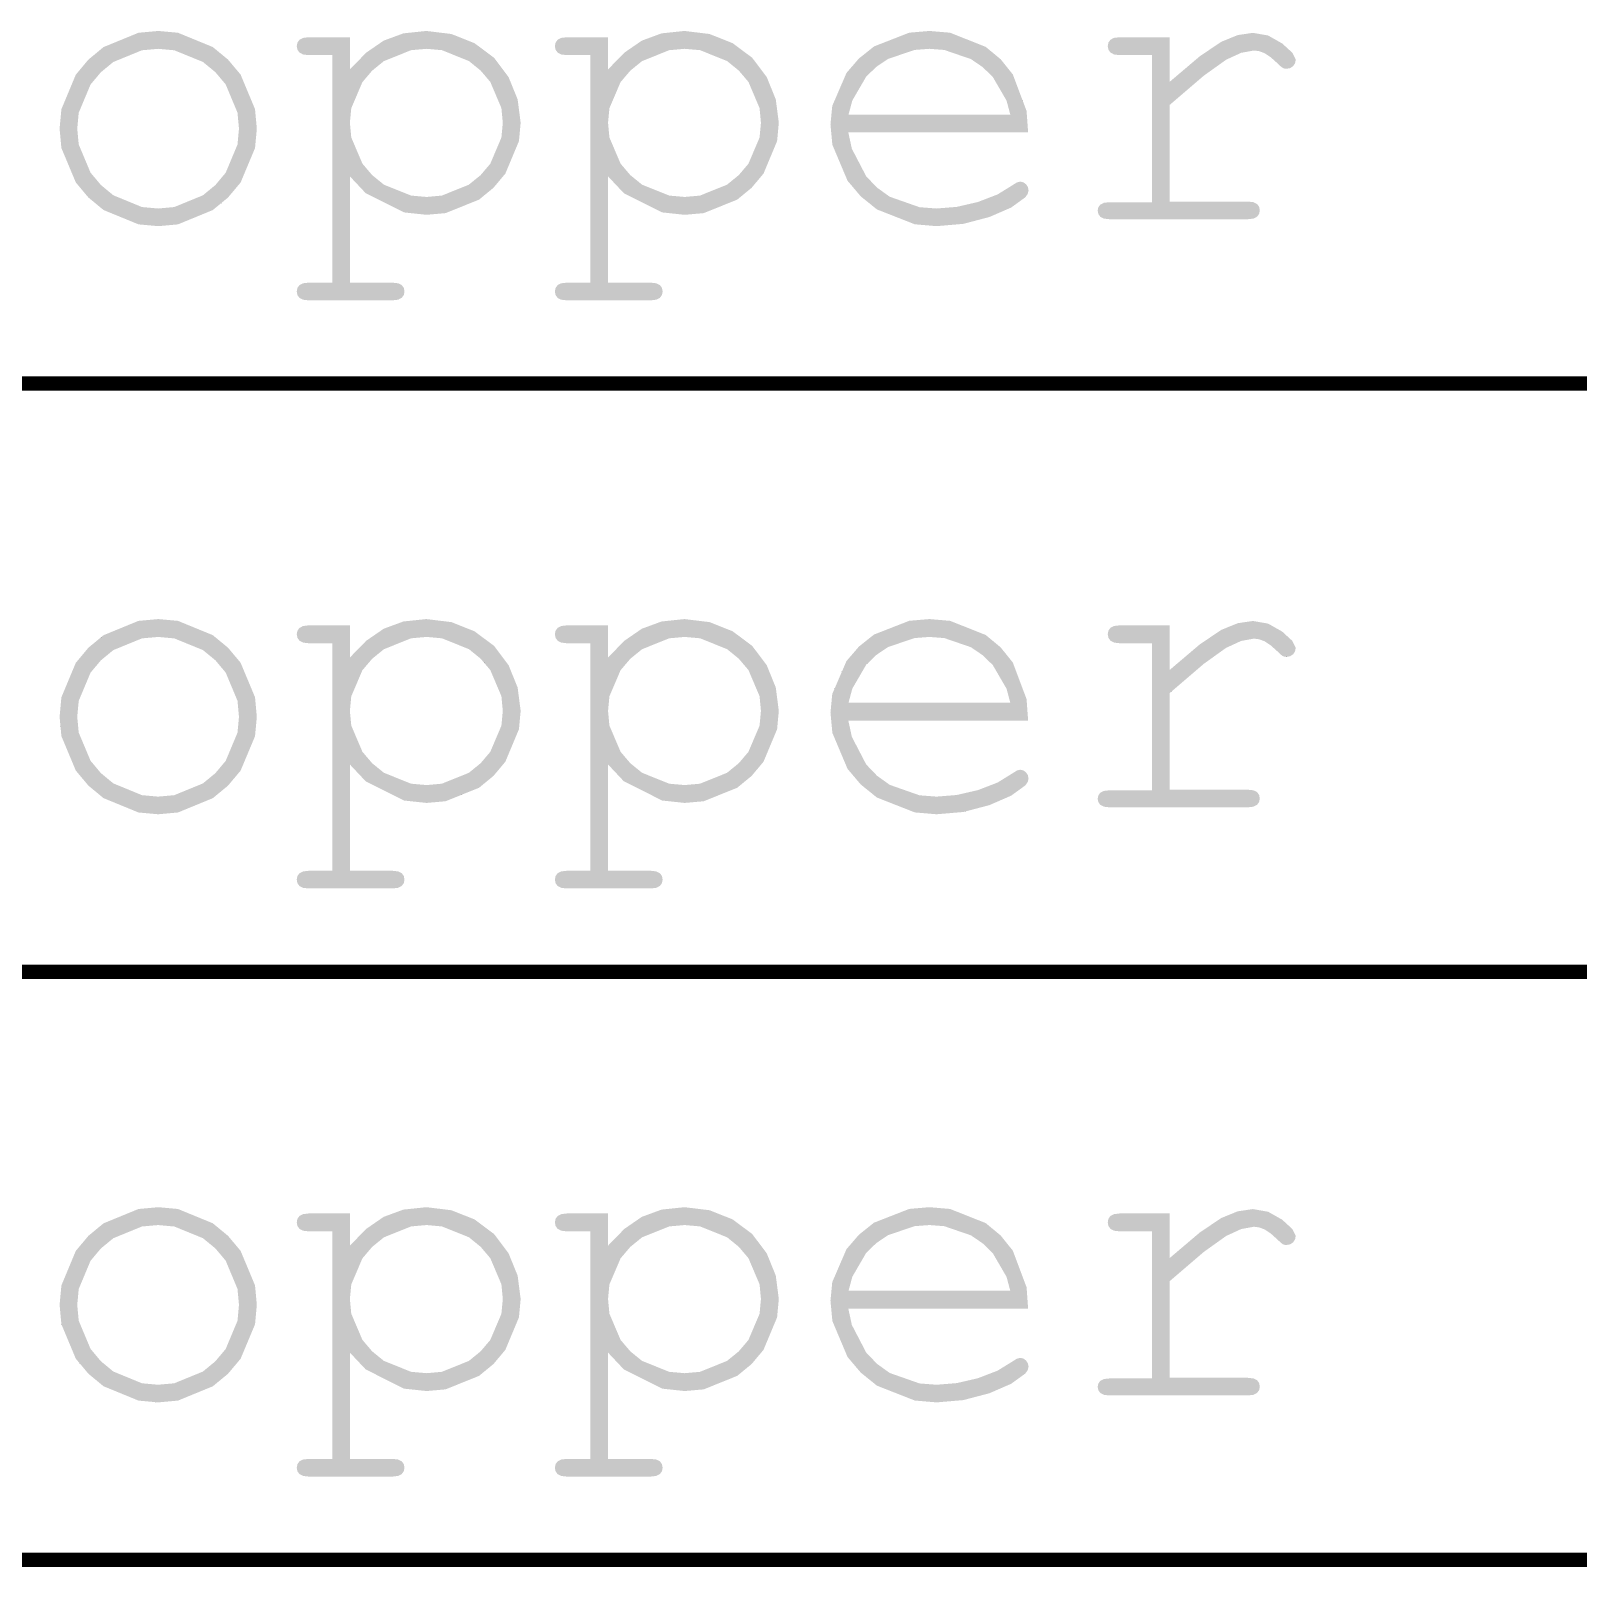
# Model space of a CAD drawing. Extents: x 0 to 13284, y 0 to 3969.
# Drawn here: x 11274.6 to 11699.4, y 2996.2 to 3417.8 of the extents above; entities that cross this region are included whole.
import ezdxf

# ---------------------------------------------------------------- set-up
doc = ezdxf.new("R2010")
doc.units = 0
doc.layers.add('DRILL_SYMBOLS', color=255, linetype='CONTINUOUS')

msp = doc.modelspace()

# ---------------------------------------------------------------- hatches: boundary and pattern name
at = {"layer": 'DRILL_SYMBOLS'}
for points in [[(11336.66378, 3391.005433), (11336.16815, 3385.670866), (11332.203268, 3376.212835), (11331.761732, 3391.005433), (11331.35622, 3395.392047), (11328.112244, 3403.14878), (11325.27374, 3406.518937), (11321.858543, 3409.319606), (11314.000866, 3412.520315), (11309.558386, 3412.920433), (11305.115906, 3412.518543), (11297.258228, 3409.303386), (11293.843031, 3406.490118), (11291.004528, 3403.110945), (11287.760551, 3395.368622), (11287.355039, 3391.005433), (11287.760551, 3386.665709), (11291.004528, 3378.937795), (11293.843031, 3375.549606), (11297.258228, 3372.72374), (11305.115906, 3369.494134), (11309.558386, 3369.090472), (11314.000866, 3369.492362), (11321.858543, 3372.70752), (11325.27374, 3375.520787), (11328.112244, 3378.899921), (11331.35622, 3386.642283), (11331.761732, 3391.005433), (11332.203268, 3376.212835), (11328.734016, 3372.089331), (11324.565472, 3368.658307), (11315.006496, 3364.737126), (11309.616063, 3364.247008), (11304.176969, 3364.738937), (11294.574724, 3368.674528), (11290.411614, 3372.118189), (11286.954961, 3376.250669), (11283.004488, 3385.694291), (11282.510669, 3391.005433), (11283.004488, 3396.341811), (11286.954961, 3405.814291), (11290.411614, 3409.950354), (11294.574724, 3413.394409), (11304.176969, 3417.330472), (11309.616063, 3417.82248), (11315.006496, 3417.332244), (11324.565472, 3413.41063), (11328.734016, 3409.979213), (11332.203268, 3405.852126), (11336.16815, 3396.365236)], [(11362.212047, 3416.092323), (11362.212047, 3407.268661), (11366.695945, 3411.867913), (11371.497047, 3415.169606), (11376.903701, 3417.159252), (11383.204291, 3417.82248), (11390.081535, 3416.98622), (11396.410945, 3414.477559), (11401.781535, 3410.476614), (11405.78248, 3405.163661), (11408.269528, 3399.043346), (11409.098583, 3392.620236), (11408.631772, 3387.590236), (11404.897598, 3378.66563), (11404.196535, 3392.620236), (11403.81626, 3396.651811), (11400.774094, 3403.817402), (11398.112244, 3406.951457), (11394.90248, 3409.562874), (11387.477323, 3412.547362), (11383.261969, 3412.920433), (11379.019528, 3412.545551), (11371.551142, 3409.546654), (11368.325157, 3406.922638), (11365.650669, 3403.779567), (11362.594094, 3396.628346), (11362.212047, 3392.620236), (11362.594094, 3388.58685), (11365.650669, 3381.406811), (11368.325157, 3378.260157), (11371.551142, 3375.636102), (11379.019528, 3372.637205), (11383.261969, 3372.262362), (11387.453898, 3372.635433), (11394.864646, 3375.619882), (11398.083386, 3378.231299), (11400.757874, 3381.368976), (11403.814449, 3388.563425), (11404.196535, 3392.620236), (11404.897598, 3378.66563), (11401.630157, 3374.771063), (11397.681496, 3371.528858), (11388.497402, 3367.823504), (11383.261969, 3367.360315), (11377.080354, 3368.019921), (11366.555394, 3373.29685), (11362.212047, 3377.914134), (11362.212047, 3348.733504), (11373.976929, 3348.733504), (11375.461929, 3348.567677), (11376.456772, 3348.070276), (11377.019055, 3347.298937), (11377.206496, 3346.311299), (11377.019055, 3345.359724), (11376.456772, 3344.581181), (11375.461929, 3344.062126), (11373.976929, 3343.889134), (11350.850827, 3343.889134), (11349.365827, 3344.054921), (11348.370984, 3344.552323), (11347.808701, 3345.323701), (11347.62126, 3346.311299), (11347.808701, 3347.298937), (11348.370984, 3348.070276), (11349.365827, 3348.567677), (11350.850827, 3348.733504), (11357.367677, 3348.733504), (11357.367677, 3411.190276), (11350.850827, 3411.190276), (11349.365827, 3411.363307), (11348.370984, 3411.882362), (11347.808701, 3412.675315), (11347.62126, 3413.670157), (11347.808701, 3414.621732), (11348.370984, 3415.400276), (11349.365827, 3415.919331), (11350.850827, 3416.092323)], [(11433.089724, 3416.092323), (11433.089724, 3407.268661), (11437.573622, 3411.867913), (11442.374724, 3415.169606), (11447.781378, 3417.159252), (11454.081969, 3417.82248), (11460.959213, 3416.98622), (11467.288622, 3414.477559), (11472.659213, 3410.476614), (11476.660157, 3405.163661), (11479.147205, 3399.043346), (11479.97622, 3392.620236), (11479.509449, 3387.590236), (11475.775276, 3378.66563), (11475.074213, 3392.620236), (11474.693937, 3396.651811), (11471.651772, 3403.817402), (11468.989921, 3406.951457), (11465.780157, 3409.562874), (11458.355, 3412.547362), (11454.139606, 3412.920433), (11449.897205, 3412.545551), (11442.428819, 3409.546654), (11439.202835, 3406.922638), (11436.528346, 3403.779567), (11433.471772, 3396.628346), (11433.089724, 3392.620236), (11433.471772, 3388.58685), (11436.528346, 3381.406811), (11439.202835, 3378.260157), (11442.428819, 3375.636102), (11449.897205, 3372.637205), (11454.139606, 3372.262362), (11458.331575, 3372.635433), (11465.742323, 3375.619882), (11468.961063, 3378.231299), (11471.635551, 3381.368976), (11474.692126, 3388.563425), (11475.074213, 3392.620236), (11475.775276, 3378.66563), (11472.507835, 3374.771063), (11468.559173, 3371.528858), (11459.375079, 3367.823504), (11454.139606, 3367.360315), (11447.958031, 3368.019921), (11437.433071, 3373.29685), (11433.089724, 3377.914134), (11433.089724, 3348.733504), (11444.854606, 3348.733504), (11446.339606, 3348.567677), (11447.334449, 3348.070276), (11447.896732, 3347.298937), (11448.084173, 3346.311299), (11447.896732, 3345.359724), (11447.334449, 3344.581181), (11446.339606, 3344.062126), (11444.854606, 3343.889134), (11421.728504, 3343.889134), (11420.243504, 3344.054921), (11419.248661, 3344.552323), (11418.686378, 3345.323701), (11418.498937, 3346.311299), (11418.686378, 3347.298937), (11419.248661, 3348.070276), (11420.243504, 3348.567677), (11421.728504, 3348.733504), (11428.245354, 3348.733504), (11428.245354, 3411.190276), (11421.728504, 3411.190276), (11420.243504, 3411.363307), (11419.248661, 3411.882362), (11418.686378, 3412.675315), (11418.498937, 3413.670157), (11418.686378, 3414.621732), (11419.248661, 3415.400276), (11420.243504, 3415.919331), (11421.728504, 3416.092323)], [(11548.431732, 3389.967362), (11499.065354, 3389.967362), (11500.03315, 3385.496063), (11503.969173, 3377.926732), (11506.937441, 3374.828701), (11510.435551, 3372.318228), (11518.610394, 3369.449094), (11523.287165, 3369.090472), (11528.837992, 3369.537402), (11534.648346, 3370.878268), (11540.040591, 3372.954409), (11544.337087, 3375.607283), (11545.360748, 3376.256063), (11546.240236, 3376.472362), (11547.105315, 3376.292126), (11547.855039, 3375.751457), (11548.374055, 3374.965669), (11548.547087, 3374.050157), (11548.316378, 3373.084173), (11547.624331, 3372.147008), (11543.782008, 3369.357165), (11537.791417, 3366.754764), (11530.633031, 3364.873937), (11523.287165, 3364.247008), (11517.316417, 3364.756969), (11506.92122, 3368.836732), (11502.496772, 3372.406535), (11498.850866, 3376.70122), (11494.684134, 3386.577402), (11494.163307, 3392.158858), (11494.651693, 3397.248307), (11498.558937, 3406.302677), (11501.977717, 3410.267559), (11506.117441, 3413.572835), (11515.791732, 3417.350276), (11521.326339, 3417.82248), (11527.003346, 3417.337677), (11536.778583, 3413.459291), (11540.876811, 3410.065709), (11544.225354, 3405.900787), (11543.529685, 3394.869409), (11542.515039, 3398.690118), (11538.723189, 3405.206929), (11535.945945, 3407.903031), (11532.729016, 3410.09815), (11525.419213, 3412.60685), (11521.326339, 3412.920433), (11517.235315, 3412.610433), (11509.939921, 3410.130591), (11506.735591, 3407.960709), (11503.967362, 3405.282638), (11500.161102, 3398.736969), (11499.123031, 3394.869409), (11543.529685, 3394.869409), (11544.225354, 3405.900787), (11548.002795, 3395.851614)], [(11587.302008, 3416.092323), (11587.302008, 3403.866063), (11595.570591, 3410.880315), (11601.460236, 3414.852402), (11605.980197, 3416.690669), (11610.139724, 3417.303425), (11614.313661, 3416.575315), (11618.184843, 3414.391024), (11620.974646, 3411.83189), (11621.904606, 3409.979213), (11621.72437, 3408.977165), (11621.183701, 3408.162559), (11620.369094, 3407.62189), (11619.367087, 3407.441693), (11618.833622, 3407.492126), (11618.386654, 3407.643543), (11617.809961, 3408.068858), (11616.887244, 3408.941142), (11614.998504, 3410.642402), (11613.369291, 3411.709331), (11611.884252, 3412.271614), (11610.428071, 3412.459055), (11606.931772, 3411.824685), (11602.786654, 3409.921535), (11596.680748, 3405.552953), (11587.302008, 3397.522283), (11587.302008, 3370.993583), (11608.75563, 3370.993583), (11610.283898, 3370.827795), (11611.29315, 3370.330394), (11611.855433, 3369.559016), (11612.042874, 3368.571417), (11611.855433, 3367.619843), (11611.29315, 3366.841299), (11610.283898, 3366.322244), (11608.75563, 3366.149252), (11570.750433, 3366.149252), (11569.265394, 3366.315039), (11568.270551, 3366.812441), (11567.708268, 3367.56937), (11567.520827, 3368.51374), (11567.701063, 3369.414843), (11568.241732, 3370.157362), (11569.229331, 3370.654764), (11570.750433, 3370.820591), (11582.457638, 3370.820591), (11582.457638, 3411.190276), (11573.518622, 3411.190276), (11572.033583, 3411.363307), (11571.03878, 3411.882362), (11570.476496, 3412.675315), (11570.289055, 3413.670157), (11570.469252, 3414.621732), (11571.009921, 3415.400276), (11571.997559, 3415.919331), (11573.518622, 3416.092323)], [(11336.66378, 3229.58811), (11336.16815, 3224.253543), (11332.203268, 3214.795512), (11331.761732, 3229.58811), (11331.35622, 3233.974724), (11328.112244, 3241.731457), (11325.27374, 3245.101614), (11321.858543, 3247.902283), (11314.000866, 3251.102992), (11309.558386, 3251.50311), (11305.115906, 3251.10122), (11297.258228, 3247.886063), (11293.843031, 3245.072795), (11291.004528, 3241.693622), (11287.760551, 3233.951299), (11287.355039, 3229.58811), (11287.760551, 3225.248386), (11291.004528, 3217.520472), (11293.843031, 3214.132283), (11297.258228, 3211.306417), (11305.115906, 3208.076811), (11309.558386, 3207.67315), (11314.000866, 3208.075039), (11321.858543, 3211.290197), (11325.27374, 3214.103465), (11328.112244, 3217.482598), (11331.35622, 3225.224961), (11331.761732, 3229.58811), (11332.203268, 3214.795512), (11328.734016, 3210.672008), (11324.565472, 3207.240984), (11315.006496, 3203.319803), (11309.616063, 3202.829685), (11304.176969, 3203.321614), (11294.574724, 3207.257205), (11290.411614, 3210.700866), (11286.954961, 3214.833346), (11283.004488, 3224.276969), (11282.510669, 3229.58811), (11283.004488, 3234.924488), (11286.954961, 3244.396969), (11290.411614, 3248.533031), (11294.574724, 3251.977087), (11304.176969, 3255.91315), (11309.616063, 3256.405157), (11315.006496, 3255.914921), (11324.565472, 3251.993307), (11328.734016, 3248.56189), (11332.203268, 3244.434803), (11336.16815, 3234.947913)], [(11362.212047, 3254.675), (11362.212047, 3245.851339), (11366.695945, 3250.450591), (11371.497047, 3253.752283), (11376.903701, 3255.741929), (11383.204291, 3256.405157), (11390.081535, 3255.568898), (11396.410945, 3253.060236), (11401.781535, 3249.059291), (11405.78248, 3243.746339), (11408.269528, 3237.626024), (11409.098583, 3231.202913), (11408.631772, 3226.172913), (11404.897598, 3217.248307), (11404.196535, 3231.202913), (11403.81626, 3235.234488), (11400.774094, 3242.400079), (11398.112244, 3245.534134), (11394.90248, 3248.145551), (11387.477323, 3251.130039), (11383.261969, 3251.50311), (11379.019528, 3251.128228), (11371.551142, 3248.129331), (11368.325157, 3245.505315), (11365.650669, 3242.362244), (11362.594094, 3235.211024), (11362.212047, 3231.202913), (11362.594094, 3227.169528), (11365.650669, 3219.989488), (11368.325157, 3216.842835), (11371.551142, 3214.21878), (11379.019528, 3211.219882), (11383.261969, 3210.845039), (11387.453898, 3211.21811), (11394.864646, 3214.202559), (11398.083386, 3216.813976), (11400.757874, 3219.951654), (11403.814449, 3227.146102), (11404.196535, 3231.202913), (11404.897598, 3217.248307), (11401.630157, 3213.35374), (11397.681496, 3210.111535), (11388.497402, 3206.406181), (11383.261969, 3205.942992), (11377.080354, 3206.602598), (11366.555394, 3211.879528), (11362.212047, 3216.496811), (11362.212047, 3187.316181), (11373.976929, 3187.316181), (11375.461929, 3187.150354), (11376.456772, 3186.652953), (11377.019055, 3185.881614), (11377.206496, 3184.893976), (11377.019055, 3183.942402), (11376.456772, 3183.163858), (11375.461929, 3182.644803), (11373.976929, 3182.471811), (11350.850827, 3182.471811), (11349.365827, 3182.637598), (11348.370984, 3183.135), (11347.808701, 3183.906378), (11347.62126, 3184.893976), (11347.808701, 3185.881614), (11348.370984, 3186.652953), (11349.365827, 3187.150354), (11350.850827, 3187.316181), (11357.367677, 3187.316181), (11357.367677, 3249.772953), (11350.850827, 3249.772953), (11349.365827, 3249.945984), (11348.370984, 3250.465039), (11347.808701, 3251.257992), (11347.62126, 3252.252835), (11347.808701, 3253.204409), (11348.370984, 3253.982953), (11349.365827, 3254.502008), (11350.850827, 3254.675)], [(11433.089724, 3254.675), (11433.089724, 3245.851339), (11437.573622, 3250.450591), (11442.374724, 3253.752283), (11447.781378, 3255.741929), (11454.081969, 3256.405157), (11460.959213, 3255.568898), (11467.288622, 3253.060236), (11472.659213, 3249.059291), (11476.660157, 3243.746339), (11479.147205, 3237.626024), (11479.97622, 3231.202913), (11479.509449, 3226.172913), (11475.775276, 3217.248307), (11475.074213, 3231.202913), (11474.693937, 3235.234488), (11471.651772, 3242.400079), (11468.989921, 3245.534134), (11465.780157, 3248.145551), (11458.355, 3251.130039), (11454.139606, 3251.50311), (11449.897205, 3251.128228), (11442.428819, 3248.129331), (11439.202835, 3245.505315), (11436.528346, 3242.362244), (11433.471772, 3235.211024), (11433.089724, 3231.202913), (11433.471772, 3227.169528), (11436.528346, 3219.989488), (11439.202835, 3216.842835), (11442.428819, 3214.21878), (11449.897205, 3211.219882), (11454.139606, 3210.845039), (11458.331575, 3211.21811), (11465.742323, 3214.202559), (11468.961063, 3216.813976), (11471.635551, 3219.951654), (11474.692126, 3227.146102), (11475.074213, 3231.202913), (11475.775276, 3217.248307), (11472.507835, 3213.35374), (11468.559173, 3210.111535), (11459.375079, 3206.406181), (11454.139606, 3205.942992), (11447.958031, 3206.602598), (11437.433071, 3211.879528), (11433.089724, 3216.496811), (11433.089724, 3187.316181), (11444.854606, 3187.316181), (11446.339606, 3187.150354), (11447.334449, 3186.652953), (11447.896732, 3185.881614), (11448.084173, 3184.893976), (11447.896732, 3183.942402), (11447.334449, 3183.163858), (11446.339606, 3182.644803), (11444.854606, 3182.471811), (11421.728504, 3182.471811), (11420.243504, 3182.637598), (11419.248661, 3183.135), (11418.686378, 3183.906378), (11418.498937, 3184.893976), (11418.686378, 3185.881614), (11419.248661, 3186.652953), (11420.243504, 3187.150354), (11421.728504, 3187.316181), (11428.245354, 3187.316181), (11428.245354, 3249.772953), (11421.728504, 3249.772953), (11420.243504, 3249.945984), (11419.248661, 3250.465039), (11418.686378, 3251.257992), (11418.498937, 3252.252835), (11418.686378, 3253.204409), (11419.248661, 3253.982953), (11420.243504, 3254.502008), (11421.728504, 3254.675)], [(11548.431732, 3228.550039), (11499.065354, 3228.550039), (11500.03315, 3224.07874), (11503.969173, 3216.509409), (11506.937441, 3213.411378), (11510.435551, 3210.900906), (11518.610394, 3208.031772), (11523.287165, 3207.67315), (11528.837992, 3208.120079), (11534.648346, 3209.460945), (11540.040591, 3211.537087), (11544.337087, 3214.189961), (11545.360748, 3214.83874), (11546.240236, 3215.055039), (11547.105315, 3214.874803), (11547.855039, 3214.334134), (11548.374055, 3213.548346), (11548.547087, 3212.632835), (11548.316378, 3211.66685), (11547.624331, 3210.729685), (11543.782008, 3207.939843), (11537.791417, 3205.337441), (11530.633031, 3203.456614), (11523.287165, 3202.829685), (11517.316417, 3203.339646), (11506.92122, 3207.419409), (11502.496772, 3210.989213), (11498.850866, 3215.283898), (11494.684134, 3225.160079), (11494.163307, 3230.741535), (11494.651693, 3235.830984), (11498.558937, 3244.885354), (11501.977717, 3248.850236), (11506.117441, 3252.155512), (11515.791732, 3255.932953), (11521.326339, 3256.405157), (11527.003346, 3255.920354), (11536.778583, 3252.041969), (11540.876811, 3248.648386), (11544.225354, 3244.483465), (11543.529685, 3233.452087), (11542.515039, 3237.272795), (11538.723189, 3243.789606), (11535.945945, 3246.485709), (11532.729016, 3248.680827), (11525.419213, 3251.189528), (11521.326339, 3251.50311), (11517.235315, 3251.19311), (11509.939921, 3248.713268), (11506.735591, 3246.543386), (11503.967362, 3243.865315), (11500.161102, 3237.319646), (11499.123031, 3233.452087), (11543.529685, 3233.452087), (11544.225354, 3244.483465), (11548.002795, 3234.434291)], [(11587.302008, 3254.675), (11587.302008, 3242.44874), (11595.570591, 3249.462992), (11601.460236, 3253.435079), (11605.980197, 3255.273346), (11610.139724, 3255.886102), (11614.313661, 3255.157992), (11618.184843, 3252.973701), (11620.974646, 3250.414567), (11621.904606, 3248.56189), (11621.72437, 3247.559843), (11621.183701, 3246.745236), (11620.369094, 3246.204567), (11619.367087, 3246.02437), (11618.833622, 3246.074803), (11618.386654, 3246.22622), (11617.809961, 3246.651535), (11616.887244, 3247.523819), (11614.998504, 3249.225079), (11613.369291, 3250.292008), (11611.884252, 3250.854291), (11610.428071, 3251.041732), (11606.931772, 3250.407362), (11602.786654, 3248.504213), (11596.680748, 3244.13563), (11587.302008, 3236.104961), (11587.302008, 3209.57626), (11608.75563, 3209.57626), (11610.283898, 3209.410472), (11611.29315, 3208.913071), (11611.855433, 3208.141693), (11612.042874, 3207.154094), (11611.855433, 3206.20252), (11611.29315, 3205.423976), (11610.283898, 3204.904921), (11608.75563, 3204.731929), (11570.750433, 3204.731929), (11569.265394, 3204.897717), (11568.270551, 3205.395118), (11567.708268, 3206.152047), (11567.520827, 3207.096417), (11567.701063, 3207.99752), (11568.241732, 3208.740039), (11569.229331, 3209.237441), (11570.750433, 3209.403268), (11582.457638, 3209.403268), (11582.457638, 3249.772953), (11573.518622, 3249.772953), (11572.033583, 3249.945984), (11571.03878, 3250.465039), (11570.476496, 3251.257992), (11570.289055, 3252.252835), (11570.469252, 3253.204409), (11571.009921, 3253.982953), (11571.997559, 3254.502008), (11573.518622, 3254.675)], [(11336.66378, 3068.170787), (11336.16815, 3062.83622), (11332.203268, 3053.378189), (11331.761732, 3068.170787), (11331.35622, 3072.557402), (11328.112244, 3080.314134), (11325.27374, 3083.684291), (11321.858543, 3086.484961), (11314.000866, 3089.685669), (11309.558386, 3090.085787), (11305.115906, 3089.683898), (11297.258228, 3086.46874), (11293.843031, 3083.655472), (11291.004528, 3080.276299), (11287.760551, 3072.533976), (11287.355039, 3068.170787), (11287.760551, 3063.831063), (11291.004528, 3056.10315), (11293.843031, 3052.714961), (11297.258228, 3049.889094), (11305.115906, 3046.659488), (11309.558386, 3046.255827), (11314.000866, 3046.657717), (11321.858543, 3049.872874), (11325.27374, 3052.686142), (11328.112244, 3056.065276), (11331.35622, 3063.807638), (11331.761732, 3068.170787), (11332.203268, 3053.378189), (11328.734016, 3049.254685), (11324.565472, 3045.823661), (11315.006496, 3041.90248), (11309.616063, 3041.412362), (11304.176969, 3041.904291), (11294.574724, 3045.839882), (11290.411614, 3049.283543), (11286.954961, 3053.416024), (11283.004488, 3062.859646), (11282.510669, 3068.170787), (11283.004488, 3073.507165), (11286.954961, 3082.979646), (11290.411614, 3087.115709), (11294.574724, 3090.559764), (11304.176969, 3094.495827), (11309.616063, 3094.987835), (11315.006496, 3094.497598), (11324.565472, 3090.575984), (11328.734016, 3087.144567), (11332.203268, 3083.01748), (11336.16815, 3073.530591)], [(11362.212047, 3093.257677), (11362.212047, 3084.434016), (11366.695945, 3089.033268), (11371.497047, 3092.334961), (11376.903701, 3094.324606), (11383.204291, 3094.987835), (11390.081535, 3094.151575), (11396.410945, 3091.642913), (11401.781535, 3087.641969), (11405.78248, 3082.329016), (11408.269528, 3076.208701), (11409.098583, 3069.785591), (11408.631772, 3064.755591), (11404.897598, 3055.830984), (11404.196535, 3069.785591), (11403.81626, 3073.817165), (11400.774094, 3080.982756), (11398.112244, 3084.116811), (11394.90248, 3086.728228), (11387.477323, 3089.712717), (11383.261969, 3090.085787), (11379.019528, 3089.710906), (11371.551142, 3086.712008), (11368.325157, 3084.087992), (11365.650669, 3080.944921), (11362.594094, 3073.793701), (11362.212047, 3069.785591), (11362.594094, 3065.752205), (11365.650669, 3058.572165), (11368.325157, 3055.425512), (11371.551142, 3052.801457), (11379.019528, 3049.802559), (11383.261969, 3049.427717), (11387.453898, 3049.800787), (11394.864646, 3052.785236), (11398.083386, 3055.396654), (11400.757874, 3058.534331), (11403.814449, 3065.72878), (11404.196535, 3069.785591), (11404.897598, 3055.830984), (11401.630157, 3051.936417), (11397.681496, 3048.694213), (11388.497402, 3044.988858), (11383.261969, 3044.525669), (11377.080354, 3045.185276), (11366.555394, 3050.462205), (11362.212047, 3055.079488), (11362.212047, 3025.898858), (11373.976929, 3025.898858), (11375.461929, 3025.733031), (11376.456772, 3025.23563), (11377.019055, 3024.464291), (11377.206496, 3023.476654), (11377.019055, 3022.525079), (11376.456772, 3021.746535), (11375.461929, 3021.22748), (11373.976929, 3021.054488), (11350.850827, 3021.054488), (11349.365827, 3021.220276), (11348.370984, 3021.717677), (11347.808701, 3022.489055), (11347.62126, 3023.476654), (11347.808701, 3024.464291), (11348.370984, 3025.23563), (11349.365827, 3025.733031), (11350.850827, 3025.898858), (11357.367677, 3025.898858), (11357.367677, 3088.35563), (11350.850827, 3088.35563), (11349.365827, 3088.528661), (11348.370984, 3089.047717), (11347.808701, 3089.840669), (11347.62126, 3090.835512), (11347.808701, 3091.787087), (11348.370984, 3092.56563), (11349.365827, 3093.084685), (11350.850827, 3093.257677)], [(11433.089724, 3093.257677), (11433.089724, 3084.434016), (11437.573622, 3089.033268), (11442.374724, 3092.334961), (11447.781378, 3094.324606), (11454.081969, 3094.987835), (11460.959213, 3094.151575), (11467.288622, 3091.642913), (11472.659213, 3087.641969), (11476.660157, 3082.329016), (11479.147205, 3076.208701), (11479.97622, 3069.785591), (11479.509449, 3064.755591), (11475.775276, 3055.830984), (11475.074213, 3069.785591), (11474.693937, 3073.817165), (11471.651772, 3080.982756), (11468.989921, 3084.116811), (11465.780157, 3086.728228), (11458.355, 3089.712717), (11454.139606, 3090.085787), (11449.897205, 3089.710906), (11442.428819, 3086.712008), (11439.202835, 3084.087992), (11436.528346, 3080.944921), (11433.471772, 3073.793701), (11433.089724, 3069.785591), (11433.471772, 3065.752205), (11436.528346, 3058.572165), (11439.202835, 3055.425512), (11442.428819, 3052.801457), (11449.897205, 3049.802559), (11454.139606, 3049.427717), (11458.331575, 3049.800787), (11465.742323, 3052.785236), (11468.961063, 3055.396654), (11471.635551, 3058.534331), (11474.692126, 3065.72878), (11475.074213, 3069.785591), (11475.775276, 3055.830984), (11472.507835, 3051.936417), (11468.559173, 3048.694213), (11459.375079, 3044.988858), (11454.139606, 3044.525669), (11447.958031, 3045.185276), (11437.433071, 3050.462205), (11433.089724, 3055.079488), (11433.089724, 3025.898858), (11444.854606, 3025.898858), (11446.339606, 3025.733031), (11447.334449, 3025.23563), (11447.896732, 3024.464291), (11448.084173, 3023.476654), (11447.896732, 3022.525079), (11447.334449, 3021.746535), (11446.339606, 3021.22748), (11444.854606, 3021.054488), (11421.728504, 3021.054488), (11420.243504, 3021.220276), (11419.248661, 3021.717677), (11418.686378, 3022.489055), (11418.498937, 3023.476654), (11418.686378, 3024.464291), (11419.248661, 3025.23563), (11420.243504, 3025.733031), (11421.728504, 3025.898858), (11428.245354, 3025.898858), (11428.245354, 3088.35563), (11421.728504, 3088.35563), (11420.243504, 3088.528661), (11419.248661, 3089.047717), (11418.686378, 3089.840669), (11418.498937, 3090.835512), (11418.686378, 3091.787087), (11419.248661, 3092.56563), (11420.243504, 3093.084685), (11421.728504, 3093.257677)], [(11548.431732, 3067.132717), (11499.065354, 3067.132717), (11500.03315, 3062.661417), (11503.969173, 3055.092087), (11506.937441, 3051.994055), (11510.435551, 3049.483583), (11518.610394, 3046.614449), (11523.287165, 3046.255827), (11528.837992, 3046.702756), (11534.648346, 3048.043622), (11540.040591, 3050.119764), (11544.337087, 3052.772638), (11545.360748, 3053.421417), (11546.240236, 3053.637717), (11547.105315, 3053.45748), (11547.855039, 3052.916811), (11548.374055, 3052.131024), (11548.547087, 3051.215512), (11548.316378, 3050.249528), (11547.624331, 3049.312362), (11543.782008, 3046.52252), (11537.791417, 3043.920118), (11530.633031, 3042.039291), (11523.287165, 3041.412362), (11517.316417, 3041.922323), (11506.92122, 3046.002087), (11502.496772, 3049.57189), (11498.850866, 3053.866575), (11494.684134, 3063.742756), (11494.163307, 3069.324213), (11494.651693, 3074.413661), (11498.558937, 3083.468031), (11501.977717, 3087.432913), (11506.117441, 3090.738189), (11515.791732, 3094.51563), (11521.326339, 3094.987835), (11527.003346, 3094.503031), (11536.778583, 3090.624646), (11540.876811, 3087.231063), (11544.225354, 3083.066142), (11543.529685, 3072.034764), (11542.515039, 3075.855472), (11538.723189, 3082.372283), (11535.945945, 3085.068386), (11532.729016, 3087.263504), (11525.419213, 3089.772205), (11521.326339, 3090.085787), (11517.235315, 3089.775787), (11509.939921, 3087.295945), (11506.735591, 3085.126063), (11503.967362, 3082.447992), (11500.161102, 3075.902323), (11499.123031, 3072.034764), (11543.529685, 3072.034764), (11544.225354, 3083.066142), (11548.002795, 3073.016969)], [(11587.302008, 3093.257677), (11587.302008, 3081.031417), (11595.570591, 3088.045669), (11601.460236, 3092.017756), (11605.980197, 3093.856024), (11610.139724, 3094.46878), (11614.313661, 3093.740669), (11618.184843, 3091.556378), (11620.974646, 3088.997244), (11621.904606, 3087.144567), (11621.72437, 3086.14252), (11621.183701, 3085.327913), (11620.369094, 3084.787244), (11619.367087, 3084.607047), (11618.833622, 3084.65748), (11618.386654, 3084.808898), (11617.809961, 3085.234213), (11616.887244, 3086.106496), (11614.998504, 3087.807756), (11613.369291, 3088.874685), (11611.884252, 3089.436969), (11610.428071, 3089.624409), (11606.931772, 3088.990039), (11602.786654, 3087.08689), (11596.680748, 3082.718307), (11587.302008, 3074.687638), (11587.302008, 3048.158937), (11608.75563, 3048.158937), (11610.283898, 3047.99315), (11611.29315, 3047.495748), (11611.855433, 3046.72437), (11612.042874, 3045.736772), (11611.855433, 3044.785197), (11611.29315, 3044.006654), (11610.283898, 3043.487598), (11608.75563, 3043.314606), (11570.750433, 3043.314606), (11569.265394, 3043.480394), (11568.270551, 3043.977795), (11567.708268, 3044.734724), (11567.520827, 3045.679094), (11567.701063, 3046.580197), (11568.241732, 3047.322717), (11569.229331, 3047.820118), (11570.750433, 3047.985945), (11582.457638, 3047.985945), (11582.457638, 3088.35563), (11573.518622, 3088.35563), (11572.033583, 3088.528661), (11571.03878, 3089.047717), (11570.476496, 3089.840669), (11570.289055, 3090.835512), (11570.469252, 3091.787087), (11571.009921, 3092.56563), (11571.997559, 3093.084685), (11573.518622, 3093.257677)]]:
    msp.add_hatch(color=7, dxfattribs=at).paths.add_polyline_path(points)

# ---------------------------------------------------------------- linework, layer by layer
at = {"layer": 'DRILL_SYMBOLS', "color": 7}
for points, const_width in [([(11336.66378, 3391.005433), (11336.16815, 3385.670866), (11332.203268, 3376.212835), (11331.761732, 3391.005433), (11331.35622, 3395.392047), (11328.112244, 3403.14878), (11325.27374, 3406.518937), (11321.858543, 3409.319606), (11314.000866, 3412.520315), (11309.558386, 3412.920433), (11305.115906, 3412.518543), (11297.258228, 3409.303386), (11293.843031, 3406.490118), (11291.004528, 3403.110945), (11287.760551, 3395.368622), (11287.355039, 3391.005433), (11287.760551, 3386.665709), (11291.004528, 3378.937795), (11293.843031, 3375.549606), (11297.258228, 3372.72374), (11305.115906, 3369.494134), (11309.558386, 3369.090472), (11314.000866, 3369.492362), (11321.858543, 3372.70752), (11325.27374, 3375.520787), (11328.112244, 3378.899921), (11331.35622, 3386.642283), (11331.761732, 3391.005433), (11332.203268, 3376.212835), (11328.734016, 3372.089331), (11324.565472, 3368.658307), (11315.006496, 3364.737126), (11309.616063, 3364.247008), (11304.176969, 3364.738937), (11294.574724, 3368.674528), (11290.411614, 3372.118189), (11286.954961, 3376.250669), (11283.004488, 3385.694291), (11282.510669, 3391.005433), (11283.004488, 3396.341811), (11286.954961, 3405.814291), (11290.411614, 3409.950354), (11294.574724, 3413.394409), (11304.176969, 3417.330472), (11309.616063, 3417.82248), (11315.006496, 3417.332244), (11324.565472, 3413.41063), (11328.734016, 3409.979213), (11332.203268, 3405.852126), (11336.16815, 3396.365236), (11336.66378, 3391.005433)], 0.000039), ([(11362.212047, 3416.092323), (11362.212047, 3407.268661), (11366.695945, 3411.867913), (11371.497047, 3415.169606), (11376.903701, 3417.159252), (11383.204291, 3417.82248), (11390.081535, 3416.98622), (11396.410945, 3414.477559), (11401.781535, 3410.476614), (11405.78248, 3405.163661), (11408.269528, 3399.043346), (11409.098583, 3392.620236), (11408.631772, 3387.590236), (11404.897598, 3378.66563), (11404.196535, 3392.620236), (11403.81626, 3396.651811), (11400.774094, 3403.817402), (11398.112244, 3406.951457), (11394.90248, 3409.562874), (11387.477323, 3412.547362), (11383.261969, 3412.920433), (11379.019528, 3412.545551), (11371.551142, 3409.546654), (11368.325157, 3406.922638), (11365.650669, 3403.779567), (11362.594094, 3396.628346), (11362.212047, 3392.620236), (11362.594094, 3388.58685), (11365.650669, 3381.406811), (11368.325157, 3378.260157), (11371.551142, 3375.636102), (11379.019528, 3372.637205), (11383.261969, 3372.262362), (11387.453898, 3372.635433), (11394.864646, 3375.619882), (11398.083386, 3378.231299), (11400.757874, 3381.368976), (11403.814449, 3388.563425), (11404.196535, 3392.620236), (11404.897598, 3378.66563), (11401.630157, 3374.771063), (11397.681496, 3371.528858), (11388.497402, 3367.823504), (11383.261969, 3367.360315), (11377.080354, 3368.019921), (11366.555394, 3373.29685), (11362.212047, 3377.914134), (11362.212047, 3348.733504), (11373.976929, 3348.733504), (11375.461929, 3348.567677), (11376.456772, 3348.070276), (11377.019055, 3347.298937), (11377.206496, 3346.311299), (11377.019055, 3345.359724), (11376.456772, 3344.581181), (11375.461929, 3344.062126), (11373.976929, 3343.889134), (11350.850827, 3343.889134), (11349.365827, 3344.054921), (11348.370984, 3344.552323), (11347.808701, 3345.323701), (11347.62126, 3346.311299), (11347.808701, 3347.298937), (11348.370984, 3348.070276), (11349.365827, 3348.567677), (11350.850827, 3348.733504), (11357.367677, 3348.733504), (11357.367677, 3411.190276), (11350.850827, 3411.190276), (11349.365827, 3411.363307), (11348.370984, 3411.882362), (11347.808701, 3412.675315), (11347.62126, 3413.670157), (11347.808701, 3414.621732), (11348.370984, 3415.400276), (11349.365827, 3415.919331), (11350.850827, 3416.092323), (11362.212047, 3416.092323)], 0.000039), ([(11433.089724, 3416.092323), (11433.089724, 3407.268661), (11437.573622, 3411.867913), (11442.374724, 3415.169606), (11447.781378, 3417.159252), (11454.081969, 3417.82248), (11460.959213, 3416.98622), (11467.288622, 3414.477559), (11472.659213, 3410.476614), (11476.660157, 3405.163661), (11479.147205, 3399.043346), (11479.97622, 3392.620236), (11479.509449, 3387.590236), (11475.775276, 3378.66563), (11475.074213, 3392.620236), (11474.693937, 3396.651811), (11471.651772, 3403.817402), (11468.989921, 3406.951457), (11465.780157, 3409.562874), (11458.355, 3412.547362), (11454.139606, 3412.920433), (11449.897205, 3412.545551), (11442.428819, 3409.546654), (11439.202835, 3406.922638), (11436.528346, 3403.779567), (11433.471772, 3396.628346), (11433.089724, 3392.620236), (11433.471772, 3388.58685), (11436.528346, 3381.406811), (11439.202835, 3378.260157), (11442.428819, 3375.636102), (11449.897205, 3372.637205), (11454.139606, 3372.262362), (11458.331575, 3372.635433), (11465.742323, 3375.619882), (11468.961063, 3378.231299), (11471.635551, 3381.368976), (11474.692126, 3388.563425), (11475.074213, 3392.620236), (11475.775276, 3378.66563), (11472.507835, 3374.771063), (11468.559173, 3371.528858), (11459.375079, 3367.823504), (11454.139606, 3367.360315), (11447.958031, 3368.019921), (11437.433071, 3373.29685), (11433.089724, 3377.914134), (11433.089724, 3348.733504), (11444.854606, 3348.733504), (11446.339606, 3348.567677), (11447.334449, 3348.070276), (11447.896732, 3347.298937), (11448.084173, 3346.311299), (11447.896732, 3345.359724), (11447.334449, 3344.581181), (11446.339606, 3344.062126), (11444.854606, 3343.889134), (11421.728504, 3343.889134), (11420.243504, 3344.054921), (11419.248661, 3344.552323), (11418.686378, 3345.323701), (11418.498937, 3346.311299), (11418.686378, 3347.298937), (11419.248661, 3348.070276), (11420.243504, 3348.567677), (11421.728504, 3348.733504), (11428.245354, 3348.733504), (11428.245354, 3411.190276), (11421.728504, 3411.190276), (11420.243504, 3411.363307), (11419.248661, 3411.882362), (11418.686378, 3412.675315), (11418.498937, 3413.670157), (11418.686378, 3414.621732), (11419.248661, 3415.400276), (11420.243504, 3415.919331), (11421.728504, 3416.092323), (11433.089724, 3416.092323)], 0.000039), ([(11548.431732, 3389.967362), (11499.065354, 3389.967362), (11500.03315, 3385.496063), (11503.969173, 3377.926732), (11506.937441, 3374.828701), (11510.435551, 3372.318228), (11518.610394, 3369.449094), (11523.287165, 3369.090472), (11528.837992, 3369.537402), (11534.648346, 3370.878268), (11540.040591, 3372.954409), (11544.337087, 3375.607283), (11545.360748, 3376.256063), (11546.240236, 3376.472362), (11547.105315, 3376.292126), (11547.855039, 3375.751457), (11548.374055, 3374.965669), (11548.547087, 3374.050157), (11548.316378, 3373.084173), (11547.624331, 3372.147008), (11543.782008, 3369.357165), (11537.791417, 3366.754764), (11530.633031, 3364.873937), (11523.287165, 3364.247008), (11517.316417, 3364.756969), (11506.92122, 3368.836732), (11502.496772, 3372.406535), (11498.850866, 3376.70122), (11494.684134, 3386.577402), (11494.163307, 3392.158858), (11494.651693, 3397.248307), (11498.558937, 3406.302677), (11501.977717, 3410.267559), (11506.117441, 3413.572835), (11515.791732, 3417.350276), (11521.326339, 3417.82248), (11527.003346, 3417.337677), (11536.778583, 3413.459291), (11540.876811, 3410.065709), (11544.225354, 3405.900787), (11543.529685, 3394.869409), (11542.515039, 3398.690118), (11538.723189, 3405.206929), (11535.945945, 3407.903031), (11532.729016, 3410.09815), (11525.419213, 3412.60685), (11521.326339, 3412.920433), (11517.235315, 3412.610433), (11509.939921, 3410.130591), (11506.735591, 3407.960709), (11503.967362, 3405.282638), (11500.161102, 3398.736969), (11499.123031, 3394.869409), (11543.529685, 3394.869409), (11544.225354, 3405.900787), (11548.002795, 3395.851614), (11548.431732, 3389.967362)], 0.000039), ([(11587.302008, 3416.092323), (11587.302008, 3403.866063), (11595.570591, 3410.880315), (11601.460236, 3414.852402), (11605.980197, 3416.690669), (11610.139724, 3417.303425), (11614.313661, 3416.575315), (11618.184843, 3414.391024), (11620.974646, 3411.83189), (11621.904606, 3409.979213), (11621.72437, 3408.977165), (11621.183701, 3408.162559), (11620.369094, 3407.62189), (11619.367087, 3407.441693), (11618.833622, 3407.492126), (11618.386654, 3407.643543), (11617.809961, 3408.068858), (11616.887244, 3408.941142), (11614.998504, 3410.642402), (11613.369291, 3411.709331), (11611.884252, 3412.271614), (11610.428071, 3412.459055), (11606.931772, 3411.824685), (11602.786654, 3409.921535), (11596.680748, 3405.552953), (11587.302008, 3397.522283), (11587.302008, 3370.993583), (11608.75563, 3370.993583), (11610.283898, 3370.827795), (11611.29315, 3370.330394), (11611.855433, 3369.559016), (11612.042874, 3368.571417), (11611.855433, 3367.619843), (11611.29315, 3366.841299), (11610.283898, 3366.322244), (11608.75563, 3366.149252), (11570.750433, 3366.149252), (11569.265394, 3366.315039), (11568.270551, 3366.812441), (11567.708268, 3367.56937), (11567.520827, 3368.51374), (11567.701063, 3369.414843), (11568.241732, 3370.157362), (11569.229331, 3370.654764), (11570.750433, 3370.820591), (11582.457638, 3370.820591), (11582.457638, 3411.190276), (11573.518622, 3411.190276), (11572.033583, 3411.363307), (11571.03878, 3411.882362), (11570.476496, 3412.675315), (11570.289055, 3413.670157), (11570.469252, 3414.621732), (11571.009921, 3415.400276), (11571.997559, 3415.919331), (11573.518622, 3416.092323), (11587.302008, 3416.092323)], 0.000039), ([(7116.299213, 3321.023622), (13281.884016, 3321.023622)], 3.937008), ([(11336.66378, 3229.58811), (11336.16815, 3224.253543), (11332.203268, 3214.795512), (11331.761732, 3229.58811), (11331.35622, 3233.974724), (11328.112244, 3241.731457), (11325.27374, 3245.101614), (11321.858543, 3247.902283), (11314.000866, 3251.102992), (11309.558386, 3251.50311), (11305.115906, 3251.10122), (11297.258228, 3247.886063), (11293.843031, 3245.072795), (11291.004528, 3241.693622), (11287.760551, 3233.951299), (11287.355039, 3229.58811), (11287.760551, 3225.248386), (11291.004528, 3217.520472), (11293.843031, 3214.132283), (11297.258228, 3211.306417), (11305.115906, 3208.076811), (11309.558386, 3207.67315), (11314.000866, 3208.075039), (11321.858543, 3211.290197), (11325.27374, 3214.103465), (11328.112244, 3217.482598), (11331.35622, 3225.224961), (11331.761732, 3229.58811), (11332.203268, 3214.795512), (11328.734016, 3210.672008), (11324.565472, 3207.240984), (11315.006496, 3203.319803), (11309.616063, 3202.829685), (11304.176969, 3203.321614), (11294.574724, 3207.257205), (11290.411614, 3210.700866), (11286.954961, 3214.833346), (11283.004488, 3224.276969), (11282.510669, 3229.58811), (11283.004488, 3234.924488), (11286.954961, 3244.396969), (11290.411614, 3248.533031), (11294.574724, 3251.977087), (11304.176969, 3255.91315), (11309.616063, 3256.405157), (11315.006496, 3255.914921), (11324.565472, 3251.993307), (11328.734016, 3248.56189), (11332.203268, 3244.434803), (11336.16815, 3234.947913), (11336.66378, 3229.58811)], 0.000039), ([(11362.212047, 3254.675), (11362.212047, 3245.851339), (11366.695945, 3250.450591), (11371.497047, 3253.752283), (11376.903701, 3255.741929), (11383.204291, 3256.405157), (11390.081535, 3255.568898), (11396.410945, 3253.060236), (11401.781535, 3249.059291), (11405.78248, 3243.746339), (11408.269528, 3237.626024), (11409.098583, 3231.202913), (11408.631772, 3226.172913), (11404.897598, 3217.248307), (11404.196535, 3231.202913), (11403.81626, 3235.234488), (11400.774094, 3242.400079), (11398.112244, 3245.534134), (11394.90248, 3248.145551), (11387.477323, 3251.130039), (11383.261969, 3251.50311), (11379.019528, 3251.128228), (11371.551142, 3248.129331), (11368.325157, 3245.505315), (11365.650669, 3242.362244), (11362.594094, 3235.211024), (11362.212047, 3231.202913), (11362.594094, 3227.169528), (11365.650669, 3219.989488), (11368.325157, 3216.842835), (11371.551142, 3214.21878), (11379.019528, 3211.219882), (11383.261969, 3210.845039), (11387.453898, 3211.21811), (11394.864646, 3214.202559), (11398.083386, 3216.813976), (11400.757874, 3219.951654), (11403.814449, 3227.146102), (11404.196535, 3231.202913), (11404.897598, 3217.248307), (11401.630157, 3213.35374), (11397.681496, 3210.111535), (11388.497402, 3206.406181), (11383.261969, 3205.942992), (11377.080354, 3206.602598), (11366.555394, 3211.879528), (11362.212047, 3216.496811), (11362.212047, 3187.316181), (11373.976929, 3187.316181), (11375.461929, 3187.150354), (11376.456772, 3186.652953), (11377.019055, 3185.881614), (11377.206496, 3184.893976), (11377.019055, 3183.942402), (11376.456772, 3183.163858), (11375.461929, 3182.644803), (11373.976929, 3182.471811), (11350.850827, 3182.471811), (11349.365827, 3182.637598), (11348.370984, 3183.135), (11347.808701, 3183.906378), (11347.62126, 3184.893976), (11347.808701, 3185.881614), (11348.370984, 3186.652953), (11349.365827, 3187.150354), (11350.850827, 3187.316181), (11357.367677, 3187.316181), (11357.367677, 3249.772953), (11350.850827, 3249.772953), (11349.365827, 3249.945984), (11348.370984, 3250.465039), (11347.808701, 3251.257992), (11347.62126, 3252.252835), (11347.808701, 3253.204409), (11348.370984, 3253.982953), (11349.365827, 3254.502008), (11350.850827, 3254.675), (11362.212047, 3254.675)], 0.000039), ([(11433.089724, 3254.675), (11433.089724, 3245.851339), (11437.573622, 3250.450591), (11442.374724, 3253.752283), (11447.781378, 3255.741929), (11454.081969, 3256.405157), (11460.959213, 3255.568898), (11467.288622, 3253.060236), (11472.659213, 3249.059291), (11476.660157, 3243.746339), (11479.147205, 3237.626024), (11479.97622, 3231.202913), (11479.509449, 3226.172913), (11475.775276, 3217.248307), (11475.074213, 3231.202913), (11474.693937, 3235.234488), (11471.651772, 3242.400079), (11468.989921, 3245.534134), (11465.780157, 3248.145551), (11458.355, 3251.130039), (11454.139606, 3251.50311), (11449.897205, 3251.128228), (11442.428819, 3248.129331), (11439.202835, 3245.505315), (11436.528346, 3242.362244), (11433.471772, 3235.211024), (11433.089724, 3231.202913), (11433.471772, 3227.169528), (11436.528346, 3219.989488), (11439.202835, 3216.842835), (11442.428819, 3214.21878), (11449.897205, 3211.219882), (11454.139606, 3210.845039), (11458.331575, 3211.21811), (11465.742323, 3214.202559), (11468.961063, 3216.813976), (11471.635551, 3219.951654), (11474.692126, 3227.146102), (11475.074213, 3231.202913), (11475.775276, 3217.248307), (11472.507835, 3213.35374), (11468.559173, 3210.111535), (11459.375079, 3206.406181), (11454.139606, 3205.942992), (11447.958031, 3206.602598), (11437.433071, 3211.879528), (11433.089724, 3216.496811), (11433.089724, 3187.316181), (11444.854606, 3187.316181), (11446.339606, 3187.150354), (11447.334449, 3186.652953), (11447.896732, 3185.881614), (11448.084173, 3184.893976), (11447.896732, 3183.942402), (11447.334449, 3183.163858), (11446.339606, 3182.644803), (11444.854606, 3182.471811), (11421.728504, 3182.471811), (11420.243504, 3182.637598), (11419.248661, 3183.135), (11418.686378, 3183.906378), (11418.498937, 3184.893976), (11418.686378, 3185.881614), (11419.248661, 3186.652953), (11420.243504, 3187.150354), (11421.728504, 3187.316181), (11428.245354, 3187.316181), (11428.245354, 3249.772953), (11421.728504, 3249.772953), (11420.243504, 3249.945984), (11419.248661, 3250.465039), (11418.686378, 3251.257992), (11418.498937, 3252.252835), (11418.686378, 3253.204409), (11419.248661, 3253.982953), (11420.243504, 3254.502008), (11421.728504, 3254.675), (11433.089724, 3254.675)], 0.000039), ([(11548.431732, 3228.550039), (11499.065354, 3228.550039), (11500.03315, 3224.07874), (11503.969173, 3216.509409), (11506.937441, 3213.411378), (11510.435551, 3210.900906), (11518.610394, 3208.031772), (11523.287165, 3207.67315), (11528.837992, 3208.120079), (11534.648346, 3209.460945), (11540.040591, 3211.537087), (11544.337087, 3214.189961), (11545.360748, 3214.83874), (11546.240236, 3215.055039), (11547.105315, 3214.874803), (11547.855039, 3214.334134), (11548.374055, 3213.548346), (11548.547087, 3212.632835), (11548.316378, 3211.66685), (11547.624331, 3210.729685), (11543.782008, 3207.939843), (11537.791417, 3205.337441), (11530.633031, 3203.456614), (11523.287165, 3202.829685), (11517.316417, 3203.339646), (11506.92122, 3207.419409), (11502.496772, 3210.989213), (11498.850866, 3215.283898), (11494.684134, 3225.160079), (11494.163307, 3230.741535), (11494.651693, 3235.830984), (11498.558937, 3244.885354), (11501.977717, 3248.850236), (11506.117441, 3252.155512), (11515.791732, 3255.932953), (11521.326339, 3256.405157), (11527.003346, 3255.920354), (11536.778583, 3252.041969), (11540.876811, 3248.648386), (11544.225354, 3244.483465), (11543.529685, 3233.452087), (11542.515039, 3237.272795), (11538.723189, 3243.789606), (11535.945945, 3246.485709), (11532.729016, 3248.680827), (11525.419213, 3251.189528), (11521.326339, 3251.50311), (11517.235315, 3251.19311), (11509.939921, 3248.713268), (11506.735591, 3246.543386), (11503.967362, 3243.865315), (11500.161102, 3237.319646), (11499.123031, 3233.452087), (11543.529685, 3233.452087), (11544.225354, 3244.483465), (11548.002795, 3234.434291), (11548.431732, 3228.550039)], 0.000039), ([(11587.302008, 3254.675), (11587.302008, 3242.44874), (11595.570591, 3249.462992), (11601.460236, 3253.435079), (11605.980197, 3255.273346), (11610.139724, 3255.886102), (11614.313661, 3255.157992), (11618.184843, 3252.973701), (11620.974646, 3250.414567), (11621.904606, 3248.56189), (11621.72437, 3247.559843), (11621.183701, 3246.745236), (11620.369094, 3246.204567), (11619.367087, 3246.02437), (11618.833622, 3246.074803), (11618.386654, 3246.22622), (11617.809961, 3246.651535), (11616.887244, 3247.523819), (11614.998504, 3249.225079), (11613.369291, 3250.292008), (11611.884252, 3250.854291), (11610.428071, 3251.041732), (11606.931772, 3250.407362), (11602.786654, 3248.504213), (11596.680748, 3244.13563), (11587.302008, 3236.104961), (11587.302008, 3209.57626), (11608.75563, 3209.57626), (11610.283898, 3209.410472), (11611.29315, 3208.913071), (11611.855433, 3208.141693), (11612.042874, 3207.154094), (11611.855433, 3206.20252), (11611.29315, 3205.423976), (11610.283898, 3204.904921), (11608.75563, 3204.731929), (11570.750433, 3204.731929), (11569.265394, 3204.897717), (11568.270551, 3205.395118), (11567.708268, 3206.152047), (11567.520827, 3207.096417), (11567.701063, 3207.99752), (11568.241732, 3208.740039), (11569.229331, 3209.237441), (11570.750433, 3209.403268), (11582.457638, 3209.403268), (11582.457638, 3249.772953), (11573.518622, 3249.772953), (11572.033583, 3249.945984), (11571.03878, 3250.465039), (11570.476496, 3251.257992), (11570.289055, 3252.252835), (11570.469252, 3253.204409), (11571.009921, 3253.982953), (11571.997559, 3254.502008), (11573.518622, 3254.675), (11587.302008, 3254.675)], 0.000039), ([(7116.299213, 3159.606299), (13281.884016, 3159.606299)], 3.937008), ([(11336.66378, 3068.170787), (11336.16815, 3062.83622), (11332.203268, 3053.378189), (11331.761732, 3068.170787), (11331.35622, 3072.557402), (11328.112244, 3080.314134), (11325.27374, 3083.684291), (11321.858543, 3086.484961), (11314.000866, 3089.685669), (11309.558386, 3090.085787), (11305.115906, 3089.683898), (11297.258228, 3086.46874), (11293.843031, 3083.655472), (11291.004528, 3080.276299), (11287.760551, 3072.533976), (11287.355039, 3068.170787), (11287.760551, 3063.831063), (11291.004528, 3056.10315), (11293.843031, 3052.714961), (11297.258228, 3049.889094), (11305.115906, 3046.659488), (11309.558386, 3046.255827), (11314.000866, 3046.657717), (11321.858543, 3049.872874), (11325.27374, 3052.686142), (11328.112244, 3056.065276), (11331.35622, 3063.807638), (11331.761732, 3068.170787), (11332.203268, 3053.378189), (11328.734016, 3049.254685), (11324.565472, 3045.823661), (11315.006496, 3041.90248), (11309.616063, 3041.412362), (11304.176969, 3041.904291), (11294.574724, 3045.839882), (11290.411614, 3049.283543), (11286.954961, 3053.416024), (11283.004488, 3062.859646), (11282.510669, 3068.170787), (11283.004488, 3073.507165), (11286.954961, 3082.979646), (11290.411614, 3087.115709), (11294.574724, 3090.559764), (11304.176969, 3094.495827), (11309.616063, 3094.987835), (11315.006496, 3094.497598), (11324.565472, 3090.575984), (11328.734016, 3087.144567), (11332.203268, 3083.01748), (11336.16815, 3073.530591), (11336.66378, 3068.170787)], 0.000039), ([(11362.212047, 3093.257677), (11362.212047, 3084.434016), (11366.695945, 3089.033268), (11371.497047, 3092.334961), (11376.903701, 3094.324606), (11383.204291, 3094.987835), (11390.081535, 3094.151575), (11396.410945, 3091.642913), (11401.781535, 3087.641969), (11405.78248, 3082.329016), (11408.269528, 3076.208701), (11409.098583, 3069.785591), (11408.631772, 3064.755591), (11404.897598, 3055.830984), (11404.196535, 3069.785591), (11403.81626, 3073.817165), (11400.774094, 3080.982756), (11398.112244, 3084.116811), (11394.90248, 3086.728228), (11387.477323, 3089.712717), (11383.261969, 3090.085787), (11379.019528, 3089.710906), (11371.551142, 3086.712008), (11368.325157, 3084.087992), (11365.650669, 3080.944921), (11362.594094, 3073.793701), (11362.212047, 3069.785591), (11362.594094, 3065.752205), (11365.650669, 3058.572165), (11368.325157, 3055.425512), (11371.551142, 3052.801457), (11379.019528, 3049.802559), (11383.261969, 3049.427717), (11387.453898, 3049.800787), (11394.864646, 3052.785236), (11398.083386, 3055.396654), (11400.757874, 3058.534331), (11403.814449, 3065.72878), (11404.196535, 3069.785591), (11404.897598, 3055.830984), (11401.630157, 3051.936417), (11397.681496, 3048.694213), (11388.497402, 3044.988858), (11383.261969, 3044.525669), (11377.080354, 3045.185276), (11366.555394, 3050.462205), (11362.212047, 3055.079488), (11362.212047, 3025.898858), (11373.976929, 3025.898858), (11375.461929, 3025.733031), (11376.456772, 3025.23563), (11377.019055, 3024.464291), (11377.206496, 3023.476654), (11377.019055, 3022.525079), (11376.456772, 3021.746535), (11375.461929, 3021.22748), (11373.976929, 3021.054488), (11350.850827, 3021.054488), (11349.365827, 3021.220276), (11348.370984, 3021.717677), (11347.808701, 3022.489055), (11347.62126, 3023.476654), (11347.808701, 3024.464291), (11348.370984, 3025.23563), (11349.365827, 3025.733031), (11350.850827, 3025.898858), (11357.367677, 3025.898858), (11357.367677, 3088.35563), (11350.850827, 3088.35563), (11349.365827, 3088.528661), (11348.370984, 3089.047717), (11347.808701, 3089.840669), (11347.62126, 3090.835512), (11347.808701, 3091.787087), (11348.370984, 3092.56563), (11349.365827, 3093.084685), (11350.850827, 3093.257677), (11362.212047, 3093.257677)], 0.000039), ([(11433.089724, 3093.257677), (11433.089724, 3084.434016), (11437.573622, 3089.033268), (11442.374724, 3092.334961), (11447.781378, 3094.324606), (11454.081969, 3094.987835), (11460.959213, 3094.151575), (11467.288622, 3091.642913), (11472.659213, 3087.641969), (11476.660157, 3082.329016), (11479.147205, 3076.208701), (11479.97622, 3069.785591), (11479.509449, 3064.755591), (11475.775276, 3055.830984), (11475.074213, 3069.785591), (11474.693937, 3073.817165), (11471.651772, 3080.982756), (11468.989921, 3084.116811), (11465.780157, 3086.728228), (11458.355, 3089.712717), (11454.139606, 3090.085787), (11449.897205, 3089.710906), (11442.428819, 3086.712008), (11439.202835, 3084.087992), (11436.528346, 3080.944921), (11433.471772, 3073.793701), (11433.089724, 3069.785591), (11433.471772, 3065.752205), (11436.528346, 3058.572165), (11439.202835, 3055.425512), (11442.428819, 3052.801457), (11449.897205, 3049.802559), (11454.139606, 3049.427717), (11458.331575, 3049.800787), (11465.742323, 3052.785236), (11468.961063, 3055.396654), (11471.635551, 3058.534331), (11474.692126, 3065.72878), (11475.074213, 3069.785591), (11475.775276, 3055.830984), (11472.507835, 3051.936417), (11468.559173, 3048.694213), (11459.375079, 3044.988858), (11454.139606, 3044.525669), (11447.958031, 3045.185276), (11437.433071, 3050.462205), (11433.089724, 3055.079488), (11433.089724, 3025.898858), (11444.854606, 3025.898858), (11446.339606, 3025.733031), (11447.334449, 3025.23563), (11447.896732, 3024.464291), (11448.084173, 3023.476654), (11447.896732, 3022.525079), (11447.334449, 3021.746535), (11446.339606, 3021.22748), (11444.854606, 3021.054488), (11421.728504, 3021.054488), (11420.243504, 3021.220276), (11419.248661, 3021.717677), (11418.686378, 3022.489055), (11418.498937, 3023.476654), (11418.686378, 3024.464291), (11419.248661, 3025.23563), (11420.243504, 3025.733031), (11421.728504, 3025.898858), (11428.245354, 3025.898858), (11428.245354, 3088.35563), (11421.728504, 3088.35563), (11420.243504, 3088.528661), (11419.248661, 3089.047717), (11418.686378, 3089.840669), (11418.498937, 3090.835512), (11418.686378, 3091.787087), (11419.248661, 3092.56563), (11420.243504, 3093.084685), (11421.728504, 3093.257677), (11433.089724, 3093.257677)], 0.000039), ([(11548.431732, 3067.132717), (11499.065354, 3067.132717), (11500.03315, 3062.661417), (11503.969173, 3055.092087), (11506.937441, 3051.994055), (11510.435551, 3049.483583), (11518.610394, 3046.614449), (11523.287165, 3046.255827), (11528.837992, 3046.702756), (11534.648346, 3048.043622), (11540.040591, 3050.119764), (11544.337087, 3052.772638), (11545.360748, 3053.421417), (11546.240236, 3053.637717), (11547.105315, 3053.45748), (11547.855039, 3052.916811), (11548.374055, 3052.131024), (11548.547087, 3051.215512), (11548.316378, 3050.249528), (11547.624331, 3049.312362), (11543.782008, 3046.52252), (11537.791417, 3043.920118), (11530.633031, 3042.039291), (11523.287165, 3041.412362), (11517.316417, 3041.922323), (11506.92122, 3046.002087), (11502.496772, 3049.57189), (11498.850866, 3053.866575), (11494.684134, 3063.742756), (11494.163307, 3069.324213), (11494.651693, 3074.413661), (11498.558937, 3083.468031), (11501.977717, 3087.432913), (11506.117441, 3090.738189), (11515.791732, 3094.51563), (11521.326339, 3094.987835), (11527.003346, 3094.503031), (11536.778583, 3090.624646), (11540.876811, 3087.231063), (11544.225354, 3083.066142), (11543.529685, 3072.034764), (11542.515039, 3075.855472), (11538.723189, 3082.372283), (11535.945945, 3085.068386), (11532.729016, 3087.263504), (11525.419213, 3089.772205), (11521.326339, 3090.085787), (11517.235315, 3089.775787), (11509.939921, 3087.295945), (11506.735591, 3085.126063), (11503.967362, 3082.447992), (11500.161102, 3075.902323), (11499.123031, 3072.034764), (11543.529685, 3072.034764), (11544.225354, 3083.066142), (11548.002795, 3073.016969), (11548.431732, 3067.132717)], 0.000039), ([(11587.302008, 3093.257677), (11587.302008, 3081.031417), (11595.570591, 3088.045669), (11601.460236, 3092.017756), (11605.980197, 3093.856024), (11610.139724, 3094.46878), (11614.313661, 3093.740669), (11618.184843, 3091.556378), (11620.974646, 3088.997244), (11621.904606, 3087.144567), (11621.72437, 3086.14252), (11621.183701, 3085.327913), (11620.369094, 3084.787244), (11619.367087, 3084.607047), (11618.833622, 3084.65748), (11618.386654, 3084.808898), (11617.809961, 3085.234213), (11616.887244, 3086.106496), (11614.998504, 3087.807756), (11613.369291, 3088.874685), (11611.884252, 3089.436969), (11610.428071, 3089.624409), (11606.931772, 3088.990039), (11602.786654, 3087.08689), (11596.680748, 3082.718307), (11587.302008, 3074.687638), (11587.302008, 3048.158937), (11608.75563, 3048.158937), (11610.283898, 3047.99315), (11611.29315, 3047.495748), (11611.855433, 3046.72437), (11612.042874, 3045.736772), (11611.855433, 3044.785197), (11611.29315, 3044.006654), (11610.283898, 3043.487598), (11608.75563, 3043.314606), (11570.750433, 3043.314606), (11569.265394, 3043.480394), (11568.270551, 3043.977795), (11567.708268, 3044.734724), (11567.520827, 3045.679094), (11567.701063, 3046.580197), (11568.241732, 3047.322717), (11569.229331, 3047.820118), (11570.750433, 3047.985945), (11582.457638, 3047.985945), (11582.457638, 3088.35563), (11573.518622, 3088.35563), (11572.033583, 3088.528661), (11571.03878, 3089.047717), (11570.476496, 3089.840669), (11570.289055, 3090.835512), (11570.469252, 3091.787087), (11571.009921, 3092.56563), (11571.997559, 3093.084685), (11573.518622, 3093.257677), (11587.302008, 3093.257677)], 0.000039), ([(7116.299213, 2998.188976), (13281.884016, 2998.188976)], 3.937008)]:
    msp.add_lwpolyline(points, dxfattribs=dict(at, const_width=const_width))

doc.saveas('drawing.dxf')
